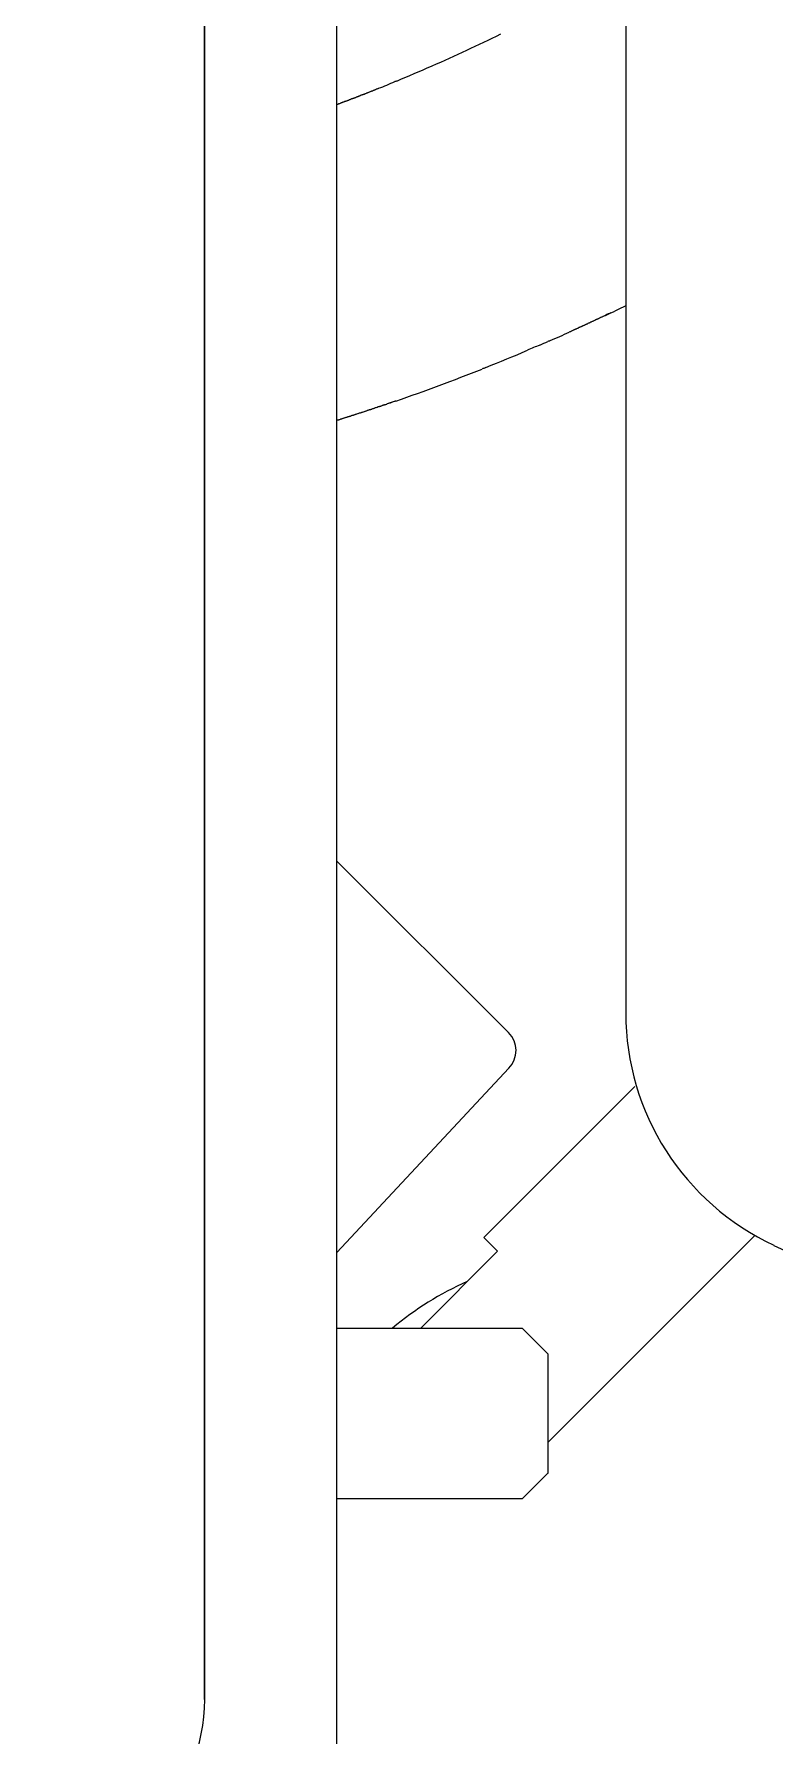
# Model space of a CAD drawing. Header units: millimetres. Extents: x 5194 to 16594, y 329 to 7592.
# Drawn here: x 11479.4 to 11566.2, y 3775.4 to 3974.7 of the extents above; entities that cross this region are included whole.
import ezdxf

# ---------------------------------------------------------------- set-up
doc = ezdxf.new("R2010")
doc.units = ezdxf.units.MM
doc.header["$MEASUREMENT"] = 0
doc.layers.add('PDF_Geometry', color=7, linetype='Continuous', true_color=0x231f20)

msp = doc.modelspace()

# ---------------------------------------------------------------- linework, layer by layer
at = {"layer": 'PDF_Geometry', "color": 0, "lineweight": 9}
for p, q in [((11514.89, 3795.51), (11514.89, 4229.17)), ((11548.72, 4105.18), (11548.72, 3860.06)), ((11514.89, 3770.17), (11514.89, 4090.17)), ((11499.39, 4060.68), (11499.39, 3779.68)), ((11499.39, 3779.68), (11499.39, 4060.68)), ((11525.91, 3970.93), (11525.82, 3970.89)), ((11525.98, 3970.96), (11525.91, 3970.93)), ((11526.04, 3970.98), (11525.98, 3970.96)), ((11518.92, 3968.01), (11518.49, 3967.83)), ((11518.98, 3968.03), (11518.92, 3968.01)), ((11519.05, 3968.03), (11518.98, 3968.03)), ((11519.07, 3968.06), (11519.05, 3968.03)), ((11519.12, 3968.1), (11519.07, 3968.06)), ((11519.16, 3968.1), (11519.12, 3968.1)), ((11519.21, 3968.12), (11519.16, 3968.1)), ((11519.23, 3968.15), (11519.21, 3968.12)), ((11519.3, 3968.15), (11519.23, 3968.15)), ((11519.36, 3968.19), (11519.3, 3968.15)), ((11519.41, 3968.19), (11519.36, 3968.19)), ((11519.5, 3968.24), (11519.41, 3968.19)), ((11519.57, 3968.26), (11519.5, 3968.24)), ((11519.63, 3968.28), (11519.57, 3968.26)), ((11519.68, 3968.3), (11519.63, 3968.28)), ((11519.77, 3968.35), (11519.68, 3968.3)), ((11521.77, 3969.16), (11521.68, 3969.14)), ((11521.84, 3969.18), (11521.77, 3969.16)), ((11521.93, 3969.2), (11521.84, 3969.18)), ((11514.93, 3966.46), (11514.89, 3966.46)), ((11514.98, 3966.48), (11514.93, 3966.46)), ((11515.02, 3966.5), (11514.98, 3966.48)), ((11515.05, 3966.5), (11515.02, 3966.5)), ((11515.07, 3966.53), (11515.05, 3966.5)), ((11515.11, 3966.55), (11515.07, 3966.53)), ((11515.16, 3966.55), (11515.11, 3966.55)), ((11515.2, 3966.55), (11515.16, 3966.55)), ((11515.25, 3966.57), (11515.2, 3966.55)), ((11515.27, 3966.59), (11515.25, 3966.57)), ((11515.29, 3966.62), (11515.27, 3966.59)), ((11515.34, 3966.62), (11515.29, 3966.62)), ((11515.38, 3966.64), (11515.34, 3966.62)), ((11515.43, 3966.66), (11515.38, 3966.64)), ((11515.45, 3966.66), (11515.43, 3966.66)), ((11515.5, 3966.68), (11515.45, 3966.66)), ((11515.54, 3966.71), (11515.5, 3966.68)), ((11515.59, 3966.73), (11515.54, 3966.71)), ((11515.63, 3966.73), (11515.59, 3966.73)), ((11515.65, 3966.75), (11515.63, 3966.73)), ((11515.68, 3966.75), (11515.65, 3966.75)), ((11515.74, 3966.77), (11515.68, 3966.75)), ((11515.77, 3966.8), (11515.74, 3966.77)), ((11515.81, 3966.8), (11515.77, 3966.8)), ((11515.86, 3966.82), (11515.81, 3966.8)), ((11515.9, 3966.82), (11515.86, 3966.82)), ((11515.92, 3966.84), (11515.9, 3966.82)), ((11515.95, 3966.84), (11515.92, 3966.84)), ((11515.99, 3966.86), (11515.95, 3966.84)), ((11516.04, 3966.86), (11515.99, 3966.86)), ((11516.08, 3966.89), (11516.04, 3966.86)), ((11516.1, 3966.91), (11516.08, 3966.89)), ((11516.15, 3966.93), (11516.1, 3966.91)), ((11516.17, 3966.93), (11516.15, 3966.93)), ((11516.22, 3966.93), (11516.17, 3966.93)), ((11516.26, 3966.95), (11516.22, 3966.93)), ((11516.31, 3966.98), (11516.26, 3966.95)), ((11516.33, 3967), (11516.31, 3966.98)), ((11516.35, 3967), (11516.33, 3967)), ((11516.4, 3967.02), (11516.35, 3967)), ((11516.42, 3967.04), (11516.4, 3967.02)), ((11516.46, 3967.04), (11516.42, 3967.04)), ((11516.49, 3967.04), (11516.46, 3967.04)), ((11516.53, 3967.07), (11516.49, 3967.04)), ((11516.55, 3967.09), (11516.53, 3967.07)), ((11516.6, 3967.11), (11516.55, 3967.09)), ((11516.64, 3967.11), (11516.6, 3967.11)), ((11516.69, 3967.13), (11516.64, 3967.11)), ((11516.71, 3967.13), (11516.69, 3967.13)), ((11516.73, 3967.16), (11516.71, 3967.13)), ((11516.78, 3967.16), (11516.73, 3967.16)), ((11516.82, 3967.18), (11516.78, 3967.16)), ((11516.87, 3967.2), (11516.82, 3967.18)), ((11516.89, 3967.22), (11516.87, 3967.2)), ((11516.94, 3967.22), (11516.89, 3967.22)), ((11516.96, 3967.25), (11516.94, 3967.22)), ((11517, 3967.25), (11516.96, 3967.25)), ((11517.05, 3967.25), (11517, 3967.25)), ((11517.09, 3967.27), (11517.05, 3967.25)), ((11517.12, 3967.29), (11517.09, 3967.27)), ((11517.14, 3967.31), (11517.12, 3967.29)), ((11517.21, 3967.31), (11517.14, 3967.31)), ((11517.23, 3967.34), (11517.21, 3967.31)), ((11517.27, 3967.36), (11517.23, 3967.34)), ((11517.32, 3967.36), (11517.27, 3967.36)), ((11517.36, 3967.38), (11517.32, 3967.36)), ((11517.41, 3967.4), (11517.36, 3967.4)), ((11517.36, 3967.4), (11517.36, 3967.38)), ((11517.43, 3967.43), (11517.41, 3967.4)), ((11517.48, 3967.43), (11517.43, 3967.43)), ((11517.52, 3967.45), (11517.48, 3967.43)), ((11517.57, 3967.47), (11517.52, 3967.45)), ((11517.59, 3967.47), (11517.57, 3967.47)), ((11517.61, 3967.49), (11517.59, 3967.47)), ((11517.66, 3967.52), (11517.61, 3967.49)), ((11517.7, 3967.54), (11517.66, 3967.52)), ((11517.75, 3967.54), (11517.7, 3967.54)), ((11517.79, 3967.54), (11517.75, 3967.54)), ((11517.81, 3967.56), (11517.79, 3967.54)), ((11517.84, 3967.58), (11517.81, 3967.56)), ((11517.88, 3967.61), (11517.84, 3967.58)), ((11517.93, 3967.61), (11517.88, 3967.61)), ((11517.97, 3967.63), (11517.93, 3967.61)), ((11517.99, 3967.65), (11517.97, 3967.63)), ((11518.02, 3967.65), (11517.99, 3967.65)), ((11518.06, 3967.65), (11518.02, 3967.65)), ((11518.11, 3967.67), (11518.06, 3967.65)), ((11518.15, 3967.7), (11518.11, 3967.67)), ((11518.17, 3967.72), (11518.15, 3967.7)), ((11518.2, 3967.72), (11518.17, 3967.72)), ((11518.24, 3967.72), (11518.2, 3967.72)), ((11518.29, 3967.74), (11518.24, 3967.72)), ((11518.31, 3967.74), (11518.29, 3967.74)), ((11518.35, 3967.79), (11518.31, 3967.76)), ((11518.31, 3967.76), (11518.31, 3967.74)), ((11518.4, 3967.79), (11518.35, 3967.79)), ((11518.44, 3967.79), (11518.4, 3967.79)), ((11518.47, 3967.81), (11518.44, 3967.79)), ((11518.49, 3967.83), (11518.47, 3967.81)), ((11542.66, 3940.08), (11542.62, 3940.03)), ((11542.73, 3940.1), (11542.66, 3940.08)), ((11542.78, 3940.12), (11542.73, 3940.1)), ((11542.84, 3940.15), (11542.78, 3940.12)), ((11542.91, 3940.17), (11542.84, 3940.15)), ((11542.96, 3940.19), (11542.91, 3940.17)), ((11543, 3940.24), (11542.96, 3940.19)), ((11543.09, 3940.24), (11543, 3940.24)), ((11543.14, 3940.28), (11543.09, 3940.24)), ((11543.18, 3940.3), (11543.14, 3940.28)), ((11543.23, 3940.33), (11543.18, 3940.3)), ((11543.29, 3940.35), (11543.23, 3940.33)), ((11543.34, 3940.37), (11543.29, 3940.35)), ((11543.38, 3940.39), (11543.34, 3940.37)), ((11543.45, 3940.42), (11543.38, 3940.39)), ((11543.5, 3940.44), (11543.45, 3940.42)), ((11543.54, 3940.46), (11543.5, 3940.44)), ((11543.59, 3940.48), (11543.54, 3940.46)), ((11543.61, 3940.51), (11543.59, 3940.48)), ((11543.68, 3940.53), (11543.61, 3940.51)), ((11543.72, 3940.55), (11543.68, 3940.53)), ((11543.79, 3940.6), (11543.72, 3940.55)), ((11543.83, 3940.6), (11543.79, 3940.6)), ((11543.88, 3940.62), (11543.83, 3940.6)), ((11543.92, 3940.64), (11543.88, 3940.62)), ((11543.97, 3940.66), (11543.92, 3940.64)), ((11544.04, 3940.69), (11543.97, 3940.66)), ((11544.08, 3940.71), (11544.04, 3940.69)), ((11544.13, 3940.73), (11544.08, 3940.71)), ((11544.19, 3940.75), (11544.13, 3940.73)), ((11544.24, 3940.78), (11544.19, 3940.75)), ((11544.28, 3940.8), (11544.24, 3940.78)), ((11544.33, 3940.84), (11544.28, 3940.8)), ((11544.42, 3940.84), (11544.33, 3940.84)), ((11544.46, 3940.89), (11544.42, 3940.84)), ((11544.51, 3940.91), (11544.46, 3940.89)), ((11544.55, 3940.93), (11544.51, 3940.91)), ((11544.6, 3940.96), (11544.55, 3940.93)), ((11544.67, 3940.98), (11544.6, 3940.96)), ((11544.71, 3941.02), (11544.67, 3940.98)), ((11544.76, 3941.05), (11544.71, 3941.02)), ((11544.82, 3941.07), (11544.76, 3941.05)), ((11544.89, 3941.09), (11544.82, 3941.07)), ((11544.94, 3941.09), (11544.89, 3941.09)), ((11544.98, 3941.14), (11544.94, 3941.09)), ((11545.05, 3941.16), (11544.98, 3941.14)), ((11545.12, 3941.18), (11545.05, 3941.16)), ((11545.16, 3941.23), (11545.12, 3941.18)), ((11545.2, 3941.23), (11545.16, 3941.23)), ((11545.25, 3941.27), (11545.2, 3941.23)), ((11545.34, 3941.29), (11545.25, 3941.27)), ((11545.38, 3941.32), (11545.34, 3941.29)), ((11545.43, 3941.34), (11545.38, 3941.32)), ((11545.47, 3941.38), (11545.43, 3941.34)), ((11545.54, 3941.41), (11545.47, 3941.38)), ((11545.59, 3941.43), (11545.54, 3941.41)), ((11545.65, 3941.45), (11545.59, 3941.43)), ((11545.7, 3941.47), (11545.65, 3941.45)), ((11545.74, 3941.52), (11545.7, 3941.47)), ((11545.81, 3941.52), (11545.74, 3941.52)), ((11545.86, 3941.54), (11545.81, 3941.52)), ((11545.92, 3941.56), (11545.86, 3941.54)), ((11545.99, 3941.59), (11545.92, 3941.56)), ((11546.04, 3941.63), (11545.99, 3941.59)), ((11546.08, 3941.65), (11546.04, 3941.63)), ((11546.13, 3941.68), (11546.08, 3941.65)), ((11546.22, 3941.7), (11546.13, 3941.68)), ((11546.26, 3941.72), (11546.22, 3941.7)), ((11546.31, 3941.77), (11546.26, 3941.72)), ((11546.35, 3941.77), (11546.31, 3941.77)), ((11539.67, 3938.73), (11539.58, 3938.71)), ((11539.76, 3938.75), (11539.67, 3938.73)), ((11539.85, 3938.82), (11539.76, 3938.75)), ((11542.17, 3939.83), (11542.08, 3939.81)), ((11542.24, 3939.85), (11542.17, 3939.83)), ((11542.3, 3939.9), (11542.24, 3939.85)), ((11542.37, 3939.92), (11542.3, 3939.9)), ((11542.44, 3939.97), (11542.37, 3939.92)), ((11542.53, 3939.99), (11542.44, 3939.97)), ((11542.57, 3940.03), (11542.53, 3939.99)), ((11542.62, 3940.03), (11542.57, 3940.03)), ((11531.98, 3935.54), (11531.89, 3935.49)), ((11532.07, 3935.56), (11531.98, 3935.54)), ((11532.16, 3935.6), (11532.07, 3935.56)), ((11532.25, 3935.63), (11532.16, 3935.6)), ((11532.34, 3935.67), (11532.25, 3935.63)), ((11517.54, 3930.32), (11516.87, 3930.09)), ((11517.59, 3930.32), (11517.54, 3930.32)), ((11518.29, 3930.54), (11517.59, 3930.32)), ((11518.31, 3930.57), (11518.29, 3930.54)), ((11518.38, 3930.59), (11518.31, 3930.57)), ((11518.44, 3930.61), (11518.38, 3930.59)), ((11518.49, 3930.63), (11518.44, 3930.61)), ((11518.56, 3930.66), (11518.49, 3930.63)), ((11518.62, 3930.68), (11518.56, 3930.66)), ((11518.67, 3930.7), (11518.62, 3930.68)), ((11518.74, 3930.72), (11518.67, 3930.7)), ((11518.8, 3930.72), (11518.74, 3930.72)), ((11518.85, 3930.75), (11518.8, 3930.72)), ((11518.92, 3930.75), (11518.85, 3930.75)), ((11518.98, 3930.77), (11518.92, 3930.75)), ((11519.03, 3930.81), (11518.98, 3930.77)), ((11519.07, 3930.81), (11519.03, 3930.81)), ((11519.14, 3930.84), (11519.07, 3930.81)), ((11519.21, 3930.86), (11519.14, 3930.84)), ((11519.23, 3930.86), (11519.21, 3930.86)), ((11519.27, 3930.9), (11519.23, 3930.86)), ((11519.36, 3930.93), (11519.27, 3930.9)), ((11519.41, 3930.93), (11519.36, 3930.93)), ((11519.45, 3930.95), (11519.41, 3930.93)), ((11519.54, 3930.97), (11519.45, 3930.95)), ((11519.59, 3930.99), (11519.54, 3930.97)), ((11519.63, 3931.02), (11519.59, 3930.99)), ((11519.68, 3931.04), (11519.63, 3931.02)), ((11519.75, 3931.04), (11519.68, 3931.04)), ((11519.81, 3931.06), (11519.75, 3931.04)), ((11519.86, 3931.08), (11519.81, 3931.06)), ((11519.9, 3931.11), (11519.86, 3931.08)), ((11519.97, 3931.11), (11519.9, 3931.11)), ((11520.02, 3931.13), (11519.97, 3931.11)), ((11520.08, 3931.15), (11520.02, 3931.13)), ((11520.13, 3931.17), (11520.08, 3931.15)), ((11520.17, 3931.2), (11520.13, 3931.17)), ((11520.2, 3931.22), (11520.17, 3931.2)), ((11520.24, 3931.22), (11520.2, 3931.22)), ((11520.31, 3931.24), (11520.24, 3931.22)), ((11520.35, 3931.24), (11520.31, 3931.24)), ((11520.4, 3931.26), (11520.35, 3931.24)), ((11520.47, 3931.29), (11520.4, 3931.26)), ((11520.51, 3931.29), (11520.47, 3931.29)), ((11520.56, 3931.31), (11520.51, 3931.29)), ((11520.65, 3931.35), (11520.56, 3931.31)), ((11520.69, 3931.35), (11520.65, 3931.35)), ((11520.74, 3931.38), (11520.69, 3931.35)), ((11520.78, 3931.4), (11520.74, 3931.38)), ((11521.48, 3931.65), (11520.78, 3931.4)), ((11521.57, 3931.67), (11521.48, 3931.65)), ((11521.64, 3931.69), (11521.57, 3931.67)), ((11521.7, 3931.71), (11521.64, 3931.69)), ((11521.79, 3931.74), (11521.7, 3931.71)), ((11514.93, 3929.49), (11514.89, 3929.46)), ((11515.02, 3929.51), (11514.93, 3929.49)), ((11515.07, 3929.51), (11515.02, 3929.51)), ((11515.11, 3929.53), (11515.07, 3929.51)), ((11515.2, 3929.55), (11515.11, 3929.53)), ((11515.25, 3929.58), (11515.2, 3929.55)), ((11515.29, 3929.6), (11515.25, 3929.58)), ((11515.34, 3929.62), (11515.29, 3929.6)), ((11515.43, 3929.62), (11515.34, 3929.62)), ((11515.47, 3929.64), (11515.43, 3929.62)), ((11515.5, 3929.67), (11515.47, 3929.64)), ((11515.56, 3929.69), (11515.5, 3929.67)), ((11515.63, 3929.71), (11515.56, 3929.69)), ((11515.68, 3929.73), (11515.63, 3929.71)), ((11515.74, 3929.73), (11515.68, 3929.73)), ((11515.81, 3929.76), (11515.74, 3929.73)), ((11515.86, 3929.78), (11515.81, 3929.76)), ((11515.92, 3929.8), (11515.86, 3929.78)), ((11515.97, 3929.8), (11515.92, 3929.8)), ((11516.04, 3929.82), (11515.97, 3929.8)), ((11516.08, 3929.85), (11516.04, 3929.82)), ((11516.15, 3929.87), (11516.08, 3929.85)), ((11516.19, 3929.87), (11516.15, 3929.87)), ((11516.26, 3929.89), (11516.19, 3929.87)), ((11516.33, 3929.91), (11516.26, 3929.89)), ((11516.37, 3929.94), (11516.33, 3929.91)), ((11516.42, 3929.94), (11516.37, 3929.94)), ((11516.46, 3929.98), (11516.42, 3929.94)), ((11516.53, 3930), (11516.46, 3929.98)), ((11516.6, 3930), (11516.53, 3930)), ((11516.64, 3930.03), (11516.6, 3930)), ((11516.69, 3930.05), (11516.64, 3930.03)), ((11516.78, 3930.05), (11516.69, 3930.05)), ((11516.82, 3930.07), (11516.78, 3930.05)), ((11516.87, 3930.09), (11516.82, 3930.07)), ((11514.89, 3877.86), (11534.98, 3857.78)), ((11535.02, 3853.63), (11514.89, 3832.04)), ((11549.77, 3851.48), (11532.09, 3833.78)), ((11532.09, 3833.78), (11533.69, 3832.19)), ((11563.83, 3834.04), (11539.58, 3809.79)), ((11566.07, 3832.87), (11601.89, 3816.18)), ((11524.69, 3823.16), (11533.68, 3832.18)), ((11514.89, 3823.16), (11536.59, 3823.16)), ((11536.59, 3823.16), (11539.58, 3820.17)), ((11539.58, 3820.18), (11539.58, 3806.17)), ((11539.58, 3806.18), (11536.59, 3803.17)), ((11536.59, 3803.17), (11514.89, 3803.17))]:
    msp.add_line(p, q, dxfattribs=at)
for centre, major_axis, start_param, end_param in [((11445.58, 4154.53), (141.71, 141.71), 4.340145, 4.384329), ((11502.25, 4013.61), (-34.31, 34.31), 2.7255, 2.768103), ((11517.15, 4004.92), (-49.2, 49.2), 2.789336, 2.827793), ((11546.59, 3917.42), (-15.79, 15.79), -0.421163, -0.351192), ((11523.18, 3973.7), (27.32, 27.32), 4.338408, 4.365237), ((11513.9, 4000.22), (47.14, 47.14), 4.32694, 4.36349), ((11450.48, 4141.23), (156.45, 156.45), 4.305958, 4.329704), ((11426.43, 4203.58), (-203.71, 203.71), 2.693578, 2.730977), ((11578.76, 3860.11), (21.25, 21.25), 2.357678, 3.490683), ((11532.92, 3855.68), (-2.08, 2.08), 3.153629, 4.722019), ((11545.12, 3794.78), (26.17, 26.17), 1.20228, 1.48155), ((11479.39, 3779.69), (14.15, 14.15), 3.927694, 5.497749), ((11479.39, 3779.68), (14.15, 14.15), 3.928038, 5.498093)]:
    msp.add_ellipse(centre, major_axis=major_axis, ratio=1, start_param=start_param, end_param=end_param, dxfattribs=at)
for points in [[(11525.82, 3970.89), (11524.56, 3970.3), (11523.21, 3969.77), (11521.93, 3969.2)], [(11518.89, 3967.99), (11518.76, 3967.94), (11518.62, 3967.88), (11518.49, 3967.83)], [(11546.96, 3942.06), (11546.8, 3941.99), (11546.49, 3941.88), (11546.35, 3941.77)], [(11517.48, 3930.3), (11517.27, 3930.21), (11517.09, 3930.18), (11516.87, 3930.09)], [(11518.22, 3930.54), (11517.99, 3930.43), (11517.84, 3930.43), (11517.59, 3930.32)], [(11521.43, 3931.62), (11521.21, 3931.56), (11521.01, 3931.44), (11520.78, 3931.4)]]:
    msp.add_open_spline(points, degree=3, dxfattribs=at)

doc.saveas('drawing.dxf')
